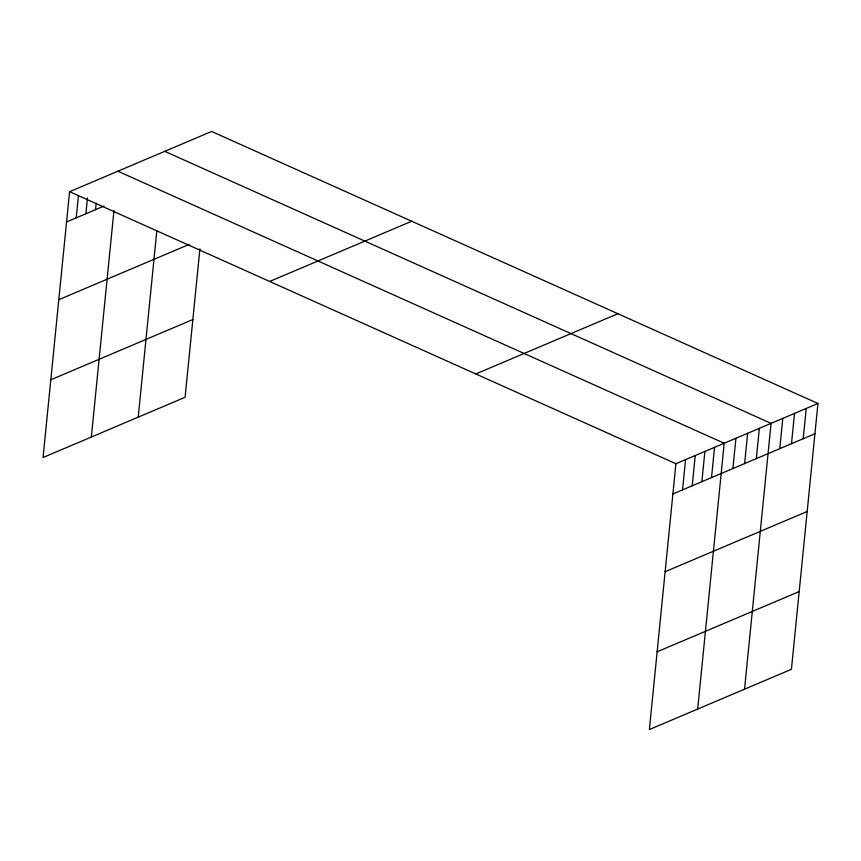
<?xml version="1.0" encoding="UTF-8"?>
<svg xmlns="http://www.w3.org/2000/svg" width="861" height="861" viewBox="0 0 861 861"><rect width="100%" height="100%" fill="white"/><g stroke="black" fill="none" stroke-linecap="round" stroke-linejoin="round"><path stroke-width="1.29" d="M817.95 403.486L675.907 463.724L649.377 729.536L791.42 669.309L817.95 403.486L211.623 131.464L69.58 191.691L43.05 457.514L185.093 397.276L199.913 248.807M76.22 217.865L78.459 195.49M85.885 213.765L87.456 197.976M95.539 209.664L96.195 203.088M91.341 437.033L113.953 210.547M138.223 417.154L156.82 230.834M682.547 489.887L685.56 459.623M692.201 485.798L695.225 455.523M701.866 481.697L704.879 451.433M711.52 477.607L714.544 447.333M697.668 709.066L724.198 443.243L117.882 171.21M732.894 468.535L735.918 438.271M744.614 463.573L747.639 433.298M756.335 458.601L759.359 428.337M744.539 689.187L771.079 423.364L164.752 151.332M779.775 448.667L782.789 418.392M791.496 443.695L794.509 413.431M803.205 438.723L806.23 408.458M66.566 221.955L103.987 206.08M58.806 299.693L189.129 244.427M269.665 281.461L411.709 221.234M50.81 379.776L192.853 319.549M475.821 373.954L617.864 313.716M672.882 493.988L814.926 433.75M665.122 571.715L807.166 511.488M657.137 651.809L799.18 591.572M69.58 191.691L675.907 463.724"/></g></svg>
